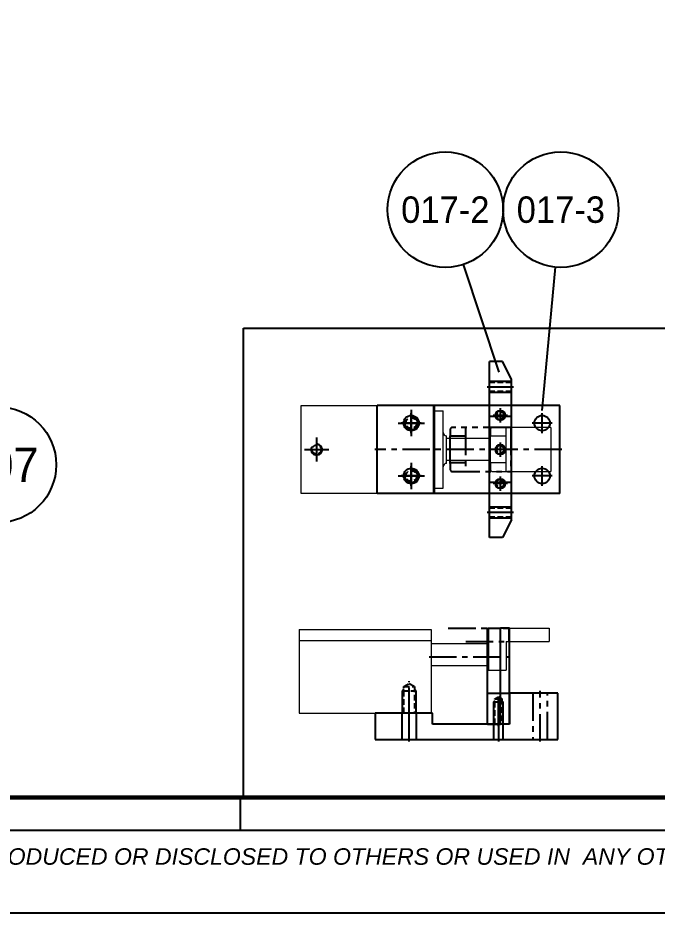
# Model space of a CAD drawing. Header units: inches. Extents: x 0 to 23821, y 0 to 11279.
# Drawn here: x 15359.1 to 15649.5, y 4213.5 to 4620 of the extents above; entities that cross this region are included whole.
import ezdxf
from ezdxf.enums import TextEntityAlignment as Align

# ---------------------------------------------------------------- set-up
doc = ezdxf.new("R2010")
doc.units = ezdxf.units.IN
doc.header["$LTSCALE"] = 10
doc.header["$MEASUREMENT"] = 0
for name, pattern in [('CENTER', [2, 1.25, -0.25, 0.25, -0.25]), ('HIDDEN', [0.375, 0.25, -0.125]), ('PHANTOM', [2.5, 1.25, -0.25, 0.25, -0.25, 0.25, -0.25])]:
    doc.linetypes.add(name, pattern=pattern)
for name, color, linetype in [('11', 1, 'CENTER'), ('22', 2, 'HIDDEN'), ('66', 6, 'PHANTOM'), ('D', 3, 'Continuous'), ('G', 231, 'Continuous'), ('T', 3, 'Continuous'), ('V', 1, 'Continuous')]:
    doc.layers.add(name, color=color, linetype=linetype)
doc.layers.add('88', color=35, linetype='Continuous', lineweight=5)
doc.styles.add('SCI', font='')
doc.styles.get('SCI').set_extended_font_data('Gulim')

# ---------------------------------------------------------------- blocks, each defined once
blk = doc.blocks.new('A$C82e70aa9')
at = {"color": 2}
blk.add_line((172, -286.5), (172, -289.5), dxfattribs=at)
at = {"color": 1}
blk.add_lwpolyline([(0, 0), (420, 0), (420, -297), (0, -297)], close=True, dxfattribs=at)
at = {"color": 2}
blk.add_lwpolyline([(12, -7.5), (412, -7.5), (412, -289.5), (12, -289.5)], close=True, dxfattribs=at)
at = {"const_width": 0.4}
blk.add_lwpolyline([(15, -10.5), (409, -10.5), (409, -286.5), (15, -286.5)], close=True, dxfattribs=at)
at = {"color": 3, "insert": (12, -292), "char_height": 1.5, "width": 400.02378, "attachment_point": 4, "style": 'SCI'}
blk.add_mtext('{\\fArial|b0|i1|c0|p34;THIS DRAWING CONTAINS CONFIDENTIAL INFORMATION PROPRIETARY TO SECHANG INTERNATIONAL Co., Ltd.   IT MUST NOT BE REPRODUCED OR DISCLOSED TO OTHERS OR USED IN  ANY OTHER WAY IN WHOLE OR PART EXCEPT AN AUTHORIZED IN WRITING BY SECHANG INTERNATIONAL Co., Ltd.  }', dxfattribs=at)
blk = doc.blocks.new('A$C6d156dc0')
for p, q in [((-5, 32), (-1, 40)), ((-1, 40), (5, 40)), ((5, 40), (5, -40)), ((-5, 32), (-5, -32)), ((-5, 15), (5, 15)), ((-5, -15), (5, -15)), ((-5, -32), (-1, -40)), ((-1, -40), (5, -40))]:
    blk.add_line(p, q)
at = {"layer": '11'}
for p, q in [((6, 28.5), (-6, 28.5)), ((0, 18.5), (0, 12.5)), ((-3, 15.5), (3, 15.5)), ((-3, 0), (3, 0)), ((0, 3), (0, -3)), ((-3, -15.5), (3, -15.5)), ((0, -12.5), (0, -18.5)), ((6, -28.5), (-6, -28.5))]:
    blk.add_line(p, q, dxfattribs=at)
at = {"layer": '22'}
for p, q in [((5, 30.57), (-5, 30.57)), ((5, 26.43), (-5, 26.43)), ((5, -26.43), (-5, -26.43)), ((5, -30.57), (-5, -30.57))]:
    blk.add_line(p, q, dxfattribs=at)
for centre in [(0, 15.5), (0, 0), (0, -15.5)]:
    blk.add_circle(centre, 1.62, dxfattribs=at)
at = {"layer": 'T'}
for p, q in [((5, 31), (-5, 31)), ((5, 26), (-5, 26)), ((5, -26), (-5, -26)), ((5, -31), (-5, -31))]:
    blk.add_line(p, q, dxfattribs=at)
for centre in [(0, 15.5), (0, 0), (0, -15.5)]:
    blk.add_arc(centre, 2, 255, 165, dxfattribs=at)
blk = doc.blocks.new('A$C4e3b2c50')
for p, q in [((-8.12, 8), (-8.12, -32)), ((-8.12, 8), (74.88, 8)), ((13.88, 8), (13.88, -32)), ((48.88, 8), (48.88, -32)), ((74.88, 8), (74.88, -32)), ((-8.12, -32), (74.88, -32))]:
    blk.add_line(p, q)
for centre, radius in [((18.88, 3.5), 2.25), ((-0.12, 0), 3.5), ((59.38, 0), 3.5), ((18.88, -12), 2.25), ((-0.12, -24), 3.5), ((59.38, -24), 3.5), ((18.88, -27.5), 2.25)]:
    blk.add_circle(centre, radius)
at = {"layer": '11'}
for p, q in [((-0.12, 4.5), (-0.12, -4.5)), ((18.88, 6.75), (18.88, 0.25)), ((59.38, 4.5), (59.38, -4.5)), ((-4.62, 0), (4.38, 0)), ((15.63, 3.5), (22.13, 3.5)), ((54.88, 0), (63.88, 0)), ((-9.12, -12), (75.88, -12)), ((18.88, -8.75), (18.88, -15.25)), ((-0.12, -19.5), (-0.12, -28.5)), ((59.38, -19.5), (59.38, -28.5)), ((-4.62, -24), (4.38, -24)), ((18.88, -24.25), (18.88, -30.75)), ((54.88, -24), (63.88, -24)), ((15.63, -27.5), (22.13, -27.5))]:
    blk.add_line(p, q, dxfattribs=at)
blk = doc.blocks.new('zxgbse54w5s')
for p, q in [((41446.6, 6321.13), (41446.6, 6286.13)), ((41451.1, 6321.13), (41446.6, 6321.13)), ((41424.1, 6313.63), (41397.6, 6313.63)), ((41397.6, 6293.63), (41397.6, 6313.63)), ((41418.1, 6293.63), (41418.1, 6313.63)), ((41425.1, 6309.93), (41425.1, 6312.63)), ((41425.1, 6309.93), (41425.1, 6297.43)), ((41445.1, 6309.93), (41445.1, 6297.43)), ((41418.1, 6309.63), (41425.1, 6309.63)), ((41425.1, 6308.63), (41445.1, 6308.63)), ((41418.1, 6297.63), (41425.1, 6297.63)), ((41425.1, 6298.63), (41445.1, 6298.63)), ((41397.6, 6293.63), (41424.1, 6293.63)), ((41425.1, 6294.63), (41425.1, 6297.43)), ((41451.1, 6286.13), (41446.6, 6286.13))]:
    blk.add_line(p, q)
blk.add_lwpolyline([(41451.1, 6323.63), (41511.1, 6323.63), (41511.1, 6283.63), (41451.1, 6283.63)], close=True)
for centre, radius, start, end in [((41424.1, 6312.63), 1, 0, 90), ((41445.1, 6311.43), 1.5, 270, 0), ((41424.1, 6294.63), 1, 270, 0), ((41445.1, 6295.93), 1.5, 0, 90)]:
    blk.add_arc(centre, radius, start, end)
at = {"layer": '11'}
for p, q in [((41461.1, 6309.63), (41461.1, 6321.63)), ((41467.1, 6315.63), (41455.1, 6315.63)), ((41504.1, 6298.13), (41504.1, 6309.13)), ((41509.6, 6303.63), (41498.6, 6303.63)), ((41461.1, 6285.63), (41461.1, 6297.63)), ((41467.1, 6291.63), (41455.1, 6291.63))]:
    blk.add_line(p, q, dxfattribs=at)
at = {"layer": '22'}
for centre, radius in [((41461.1, 6315.63), 2.46), ((41504.1, 6303.63), 2.07), ((41461.1, 6291.63), 2.46)]:
    blk.add_circle(centre, radius, dxfattribs=at)
at = {"layer": '66'}
for p, q in [((41442.4, 6313.63), (41415.9, 6313.63)), ((41415.9, 6293.63), (41415.9, 6313.63)), ((41436.4, 6293.63), (41436.4, 6313.63)), ((41443.4, 6309.93), (41443.4, 6312.63)), ((41443.4, 6309.93), (41443.4, 6297.43)), ((41436.4, 6309.63), (41443.4, 6309.63)), ((41436.4, 6297.63), (41443.4, 6297.63)), ((41415.9, 6293.63), (41442.4, 6293.63)), ((41443.4, 6294.63), (41443.4, 6297.43))]:
    blk.add_line(p, q, dxfattribs=at)
for centre, start, end in [((41442.4, 6312.63), 0, 90), ((41442.4, 6294.63), 270, 0)]:
    blk.add_arc(centre, 1, start, end, dxfattribs=at)
at = {"layer": 'T'}
for centre, radius in [((41461.1, 6315.63), 3), ((41504.1, 6303.63), 2.5), ((41461.1, 6291.63), 3)]:
    blk.add_arc(centre, radius, 330, 260, dxfattribs=at)
blk = doc.blocks.new('A$C63e3f792')
blk.add_blockref('A$C4e3b2c50', (0.12, 0))
at = {"layer": '88'}
blk.add_blockref('zxgbse54w5s', (-41401.6, -6315.63), dxfattribs=at)
at = {"layer": 'G'}
blk.add_blockref('A$C6d156dc0', (19, -12), dxfattribs=at)
blk = doc.blocks.new('cfhmde56347')
for p, q in [((70153.43, -15214.29), (70153.43, -15228.29)), ((70175.43, -15214.29), (70153.43, -15214.29)), ((70175.43, -15235.29), (70175.43, -15214.29)), ((70118.43, -15223.29), (70092.43, -15223.29)), ((70092.43, -15223.29), (70092.43, -15235.29)), ((70118.43, -15228.29), (70118.43, -15223.29)), ((70153.43, -15228.29), (70118.43, -15228.29)), ((70092.43, -15235.29), (70175.43, -15235.29))]:
    blk.add_line(p, q)
at = {"layer": '11'}
for p, q in [((70164.13, -15214.29), (70164.13, -15235.29)), ((70167.43, -15236.29), (70167.43, -15213.29)), ((70170.73, -15235.29), (70170.73, -15214.29)), ((70104.63, -15223.29), (70104.63, -15235.29)), ((70107.93, -15236.29), (70107.93, -15222.29)), ((70111.23, -15235.29), (70111.23, -15223.29)), ((70146.18, -15228.29), (70146.18, -15235.29)), ((70148.43, -15227.29), (70148.43, -15236.29)), ((70150.68, -15235.29), (70150.68, -15228.29))]:
    blk.add_line(p, q, dxfattribs=at)
blk = doc.blocks.new('cdrthse45u')
for p, q in [((70073.75, -15195.87), (70073.75, -15152.37)), ((70073.75, -15152.37), (70079.75, -15152.37)), ((70079.75, -15195.87), (70079.75, -15152.37)), ((70083.75, -15152.37), (70079.75, -15152.37)), ((70083.75, -15195.87), (70083.75, -15152.37)), ((70073.75, -15181.87), (70083.75, -15181.87)), ((70073.75, -15195.87), (70079.75, -15195.87)), ((70083.75, -15195.87), (70079.75, -15195.87))]:
    blk.add_line(p, q)
at = {"layer": '11'}
blk.add_line((70078.75, -15196.87), (70078.75, -15182.53), dxfattribs=at)
at = {"layer": '22'}
for p, q in [((70077.13, -15184.47), (70078.75, -15183.53)), ((70077.13, -15195.87), (70077.13, -15184.47)), ((70077.13, -15184.47), (70080.37, -15184.47)), ((70078.75, -15183.53), (70080.37, -15184.47)), ((70080.37, -15184.47), (70080.37, -15195.87)), ((70076.75, -15185.87), (70080.75, -15185.87))]:
    blk.add_line(p, q, dxfattribs=at)
at = {"layer": 'T'}
for p, q in [((70076.75, -15185.87), (70077.13, -15185.21)), ((70076.75, -15195.87), (70076.75, -15185.87)), ((70080.37, -15185.21), (70080.75, -15185.87)), ((70080.75, -15185.87), (70080.75, -15195.87))]:
    blk.add_line(p, q, dxfattribs=at)
blk = doc.blocks.new('A$C0643e4d5')
for p, q in [((-50, 38), (-50, 0)), ((-50, 38), (10, 38)), ((10, 38), (10, 0)), ((36, 38.5), (36, 19.5)), ((36, 38.5), (63.6, 38.5)), ((63.6, 38.5), (63.6, 32.5)), ((-50, 33), (10, 33)), ((10, 31.5), (36, 31.5)), ((44, 32.5), (44, 19.5)), ((44, 32.5), (63.6, 32.5)), ((10, 21.5), (36, 21.5)), ((36, 19.5), (44, 19.5)), ((-50, 0), (10, 0))]:
    blk.add_line(p, q)
at = {"layer": '11'}
for p, q in [((9, 25.5), (45, 25.5)), ((0, -1), (0, 14.42))]:
    blk.add_line(p, q, dxfattribs=at)
at = {"layer": '22'}
for p, q in [((-2.46, 12), (0, 13.42)), ((0, 13.42), (2.46, 12)), ((-3, 10), (3, 10)), ((-2.46, 0), (-2.46, 12)), ((-2.46, 12), (2.46, 12)), ((2.46, 12), (2.46, 0))]:
    blk.add_line(p, q, dxfattribs=at)
at = {"layer": '66'}
for p, q in [((17.7, 38.5), (45.3, 38.5)), ((45.3, 38.5), (45.3, 32.5)), ((25.7, 32.5), (45.3, 32.5))]:
    blk.add_line(p, q, dxfattribs=at)
at = {"layer": 'T'}
for p, q in [((-3, 10), (-2.46, 10.94)), ((-3, 0), (-3, 10)), ((2.46, 10.94), (3, 10)), ((3, 10), (3, 0))]:
    blk.add_line(p, q, dxfattribs=at)

msp = doc.modelspace()

# ---------------------------------------------------------------- linework, layer by layer
msp.add_lwpolyline([(15461.55569559, 4479.09204376), (15760.78163776, 4479.09204376), (15760.78163776, 4265.9621525), (15461.55569559, 4265.9621525)], close=True)
at = {"layer": 'D'}
for p, q in [((15577.80501088, 4459.12097725), (15561.55420754, 4508.02838092)), ((15597.28890759, 4441.79216171), (15603.34293312, 4506.80228767))]:
    msp.add_line(p, q, dxfattribs=at)
for centre in [(15553.27691609, 4532.93920078), (15605.77691609, 4532.93920078)]:
    msp.add_circle(centre, 26.25, dxfattribs=at)
at = {"layer": 'V'}
msp.add_circle((15350.21366228, 4417.06421993), 26.25, dxfattribs=at)

# ---------------------------------------------------------------- block references
at = {"xscale": 5, "yscale": 5, "zscale": 5}
msp.add_blockref('A$C82e70aa9', (14600, 5698.4621525), dxfattribs=at)
at = {"rotation": 180}
msp.add_blockref('A$C63e3f792', (15597.28890759, 4411.99280408), dxfattribs=at)
msp.add_blockref('cfhmde56347', (-54571.04575409, 19527.61906422))
at = {"layer": '88'}
msp.add_blockref('A$C0643e4d5', (15536.8864099, 4304.33306206), dxfattribs=at)
at = {"layer": 'G'}
msp.add_blockref('cdrthse45u', (-54501.36496413, 19495.20297875), dxfattribs=at)

# ---------------------------------------------------------------- texts
at = {"color": 7, "style": 'SCI'}
for s, height, p in [('017-2', 12, (15553.27691609, 4532.93920078)), ('017-3', 12, (15605.77691609, 4532.93920078)), ('P07', 15.625, (15350.21366228, 4417.06421993))]:
    msp.add_text(s, height=height, dxfattribs=at).set_placement(p, align=Align.MIDDLE_CENTER)

doc.saveas('drawing.dxf')
